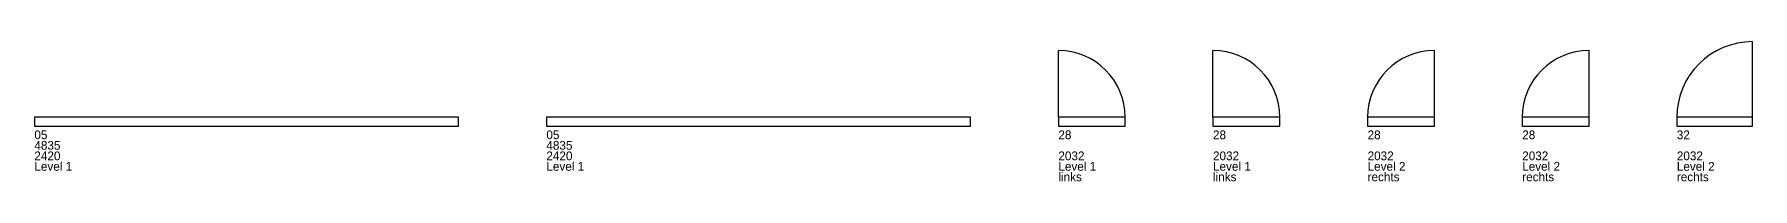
# Model space of a CAD drawing. Header units: millimetres. Extents: x 0 to 85401, y -631 to 2263.
# Drawn here: x 44028 to 63610, y -631 to 964 of the extents above; entities that cross this region are included whole.
import ezdxf

# ---------------------------------------------------------------- set-up
doc = ezdxf.new("R2010")
doc.units = ezdxf.units.MM
doc.layers.add('KOZIJNEN', color=7, linetype='Continuous')

# ---------------------------------------------------------------- blocks, each defined once
blk = doc.blocks.new('KOZ-05')
blk.add_lwpolyline([(0, 0), (4835, 0), (4835, 100), (0, 100)], close=True)
for tag, p in [('MERK', (0, -150)), ('BREEDTE', (0, -270)), ('HOOGTE', (0, -390)), ('VERDIEPING', (0, -510)), ('DRAAIRICHTING', (0, -630))]:
    blk.add_attdef(tag, p, '', height=100)
blk = doc.blocks.new('DEUR-28-L')
blk.add_line((0, 100), (0, 862))
blk.add_lwpolyline([(0, 0), (762, 0), (762, 100), (0, 100)], close=True)
blk.add_arc((0, 100), 762, 0, 90)
for tag, p in [('MERK', (0, -150)), ('BREEDTE', (0, -270)), ('HOOGTE', (0, -390)), ('VERDIEPING', (0, -510)), ('DRAAIRICHTING', (0, -630))]:
    blk.add_attdef(tag, p, '', height=100)
blk = doc.blocks.new('DEUR-28-R')
blk.add_line((762, 100), (762, 862))
blk.add_lwpolyline([(0, 0), (762, 0), (762, 100), (0, 100)], close=True)
blk.add_arc((762, 100), 762, 90, 180)
for tag, p in [('MERK', (0, -150)), ('BREEDTE', (0, -270)), ('HOOGTE', (0, -390)), ('VERDIEPING', (0, -510)), ('DRAAIRICHTING', (0, -630))]:
    blk.add_attdef(tag, p, '', height=100)
blk = doc.blocks.new('DEUR-32-R')
blk.add_line((864, 100), (864, 964))
blk.add_lwpolyline([(0, 0), (864, 0), (864, 100), (0, 100)], close=True)
blk.add_arc((864, 100), 864, 90, 180)
for tag, p in [('MERK', (0, -150)), ('BREEDTE', (0, -270)), ('HOOGTE', (0, -390)), ('VERDIEPING', (0, -510)), ('DRAAIRICHTING', (0, -630))]:
    blk.add_attdef(tag, p, '', height=100)

msp = doc.modelspace()

# ---------------------------------------------------------------- block references
at = {"layer": 'KOZIJNEN'}
for name, p, values in [('DEUR-28-L', (55698, 0), {'MERK': '28', 'HOOGTE': '2032', 'VERDIEPING': 'Level 1', 'DRAAIRICHTING': 'links'}), ('DEUR-28-L', (57460, 0), {'MERK': '28', 'HOOGTE': '2032', 'VERDIEPING': 'Level 1', 'DRAAIRICHTING': 'links'}), ('DEUR-28-R', (59222, 0), {'MERK': '28', 'HOOGTE': '2032', 'VERDIEPING': 'Level 2', 'DRAAIRICHTING': 'rechts'}), ('DEUR-28-R', (60984, 0), {'MERK': '28', 'HOOGTE': '2032', 'VERDIEPING': 'Level 2', 'DRAAIRICHTING': 'rechts'}), ('DEUR-32-R', (62746, 0), {'MERK': '32', 'HOOGTE': '2032', 'VERDIEPING': 'Level 2', 'DRAAIRICHTING': 'rechts'}), ('KOZ-05', (44028, 0), {'MERK': '05', 'BREEDTE': '4835', 'HOOGTE': '2420', 'VERDIEPING': 'Level 1'}), ('KOZ-05', (49863, 0), {'MERK': '05', 'BREEDTE': '4835', 'HOOGTE': '2420', 'VERDIEPING': 'Level 1'})]:
    msp.add_blockref(name, p, dxfattribs=at).add_auto_attribs(values)

doc.saveas('drawing.dxf')
